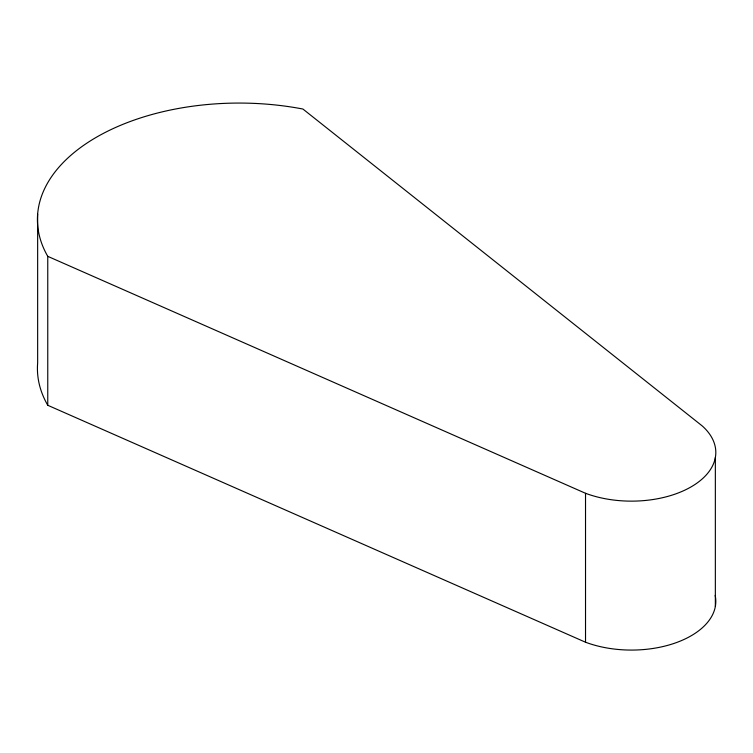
<?xml version="1.0" encoding="UTF-8"?>
<svg xmlns="http://www.w3.org/2000/svg" width="753" height="753" viewBox="0 0 753 753"><rect width="100%" height="100%" fill="white"/><g stroke="black" fill="none" stroke-linecap="round" stroke-linejoin="round"><path stroke-width="1.13" d="M47.759 256.34L585.523 493.29A84.355 48.7 0 0 0 691.103 486.871A84.355 48.7 0 0 0 702.21 425.916L302.913 109.034A201.738 116.47 0 0 0 96.506 137.178A201.738 116.47 0 0 0 47.759 256.34L47.759 405.274L585.523 642.224A84.355 48.7 0 0 0 676.156 642.676A84.355 48.7 0 0 0 715.181 595.444M715.35 457.532L715.35 606.466M585.523 493.29L585.523 642.224M37.65 214.012L37.65 362.946A201.738 116.47 0 0 0 47.759 405.274"/></g></svg>
